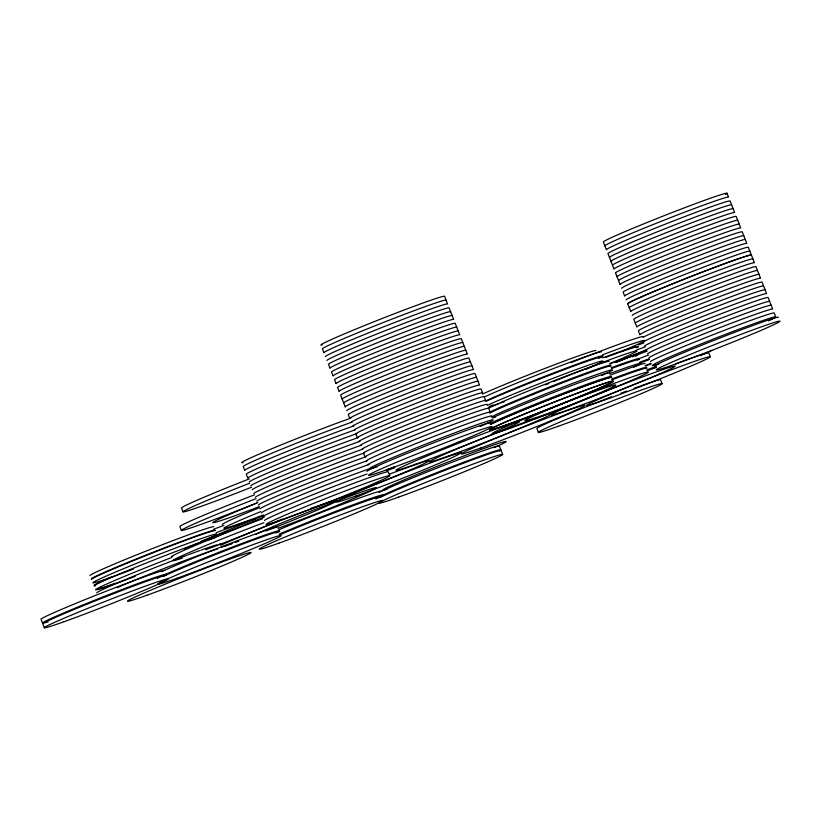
<?xml version="1.0" encoding="UTF-8"?>
<svg xmlns="http://www.w3.org/2000/svg" width="821" height="821" viewBox="0 0 821 821"><rect width="100%" height="100%" fill="white"/><g stroke="black" fill="none" stroke-linecap="round" stroke-linejoin="round"><path stroke-width="1.23" d="M727.047 193.222L728.566 197.091A66.48 2.206 -21.5 0 0 664.63 219.956A66.48 2.206 -21.5 0 0 604.913 245.9M775.732 316.824L774.213 312.955A66.48 2.206 -21.5 0 0 710.278 335.82A66.48 2.206 -21.5 0 0 650.55 361.763M710.278 356.683L708.749 352.825A66.48 2.206 -21.5 0 0 676.011 363.693M662.075 383.612L660.556 379.743A66.48 2.206 -21.5 0 0 640.955 385.808M615.545 272.89L620.112 284.487A66.48 2.206 -21.5 0 1 679.839 258.543A66.48 2.206 -21.5 0 1 743.764 235.678M538.412 432.421L536.893 428.552A66.48 2.206 -21.5 0 1 611.573 396.779M500.851 449.723L499.322 445.865A66.48 2.206 -21.5 0 0 446.696 464.306A66.48 2.206 -21.5 0 0 379.015 492.497M502.678 454.362L501.149 450.503A66.48 2.206 -21.5 0 0 448.523 468.945A66.48 2.206 -21.5 0 0 380.841 497.136M389.739 475.646L388.22 471.788A66.48 2.206 -21.5 0 0 324.285 494.653A66.48 2.206 -21.5 0 0 264.557 520.596M345.22 406.826L340.653 395.229A66.48 2.206 -21.5 0 1 400.381 369.286A66.48 2.206 -21.5 0 1 464.317 346.421M251.575 487.181A66.48 2.206 -21.5 0 1 183.011 511.832L181.523 508.004A66.48 2.206 -21.5 0 1 249.338 478.889M257.927 502.565A66.48 2.206 -21.5 0 1 181.369 530.417L179.871 526.589A66.48 2.206 -21.5 0 1 254.551 494.806M42.569 623.139L41.05 619.28A66.48 2.206 -21.5 0 1 100.778 593.326A66.48 2.206 -21.5 0 1 164.703 570.462M44.396 627.778L42.877 623.909A66.48 2.206 -21.5 0 1 102.604 597.965A66.48 2.206 -21.5 0 1 166.53 575.1M638.338 358.921A66.48 2.206 -21.5 0 1 648.672 355.021M632.026 356.889A66.48 2.206 -21.5 0 1 647.143 351.162M259.446 506.567A66.48 2.206 -21.5 0 1 212.772 522.69A66.48 2.206 -21.5 0 1 256.583 503.129M621.63 288.345A66.48 2.206 -21.5 0 1 681.358 262.402A66.48 2.206 -21.5 0 1 745.294 239.537M617.064 276.759A66.48 2.206 -21.5 0 1 676.791 250.816A66.48 2.206 -21.5 0 1 740.727 227.951L736.18 216.405A66.48 2.206 -21.5 0 0 672.245 239.27A66.48 2.206 -21.5 0 0 612.517 265.214M615.565 272.941A66.48 2.206 -21.5 0 1 675.293 246.998A66.48 2.206 -21.5 0 1 739.218 224.133M627.716 303.811A66.48 2.206 -21.5 0 1 687.444 277.857A66.48 2.206 -21.5 0 1 751.379 254.992A66.48 2.206 -21.5 0 0 687.464 277.909A66.48 2.206 -21.5 0 0 627.737 303.862L630.785 311.59A66.48 2.206 -21.5 0 1 690.512 285.636A66.48 2.206 -21.5 0 1 754.437 262.782L748.331 247.265A66.48 2.206 -21.5 0 0 684.406 270.13A66.48 2.206 -21.5 0 0 624.678 296.083L623.149 292.214A66.48 2.206 -21.5 0 1 682.877 266.271A66.48 2.206 -21.5 0 1 746.812 243.406L742.246 231.809A66.48 2.206 -21.5 0 0 678.31 254.674A66.48 2.206 -21.5 0 0 618.582 280.618M626.197 299.942A66.48 2.206 -21.5 0 1 685.925 273.998A66.48 2.206 -21.5 0 1 749.86 251.134M387.04 489.285A66.48 2.206 -21.5 0 1 452.207 460.417A66.48 2.206 -21.5 0 1 494.221 447.64M459.267 453.233A66.48 2.206 -21.5 0 1 461.659 452.32M380.544 496.366A66.48 2.206 -21.5 0 1 456.117 465.127A66.48 2.206 -21.5 0 1 499.281 450.955M482.348 394.08A66.48 2.206 -21.5 0 1 550.788 366.166A66.48 2.206 -21.5 0 1 596.036 350.567M181.369 530.417A66.48 2.206 -21.5 0 1 256.08 498.675M183.011 511.832A66.48 2.206 -21.5 0 1 249.697 483.2M43.882 623.036A66.48 2.206 -21.5 0 1 108.218 594.866A66.48 2.206 -21.5 0 1 162.876 576.506M48.08 621.877A66.48 2.206 -21.5 0 1 45.227 622.708M619.126 361.045A66.48 2.206 -21.5 0 1 646.671 350.074A66.48 2.206 -21.5 0 0 616.869 361.917M572.935 373.791A66.48 2.206 -21.5 0 1 633.771 351.48A66.48 2.206 -21.5 0 1 610.219 363.436M545.513 384.864A66.48 2.206 -21.5 0 1 548.859 383.479M553.477 381.591A66.48 2.206 -21.5 0 1 556.997 380.154M558.095 379.713A66.48 2.206 -21.5 0 1 571.785 374.243M602.604 357.925A66.48 2.206 -21.5 0 1 635.341 347.057M209.478 539.284A66.48 2.206 -21.5 0 1 263.449 515.629M209.622 539.797A66.48 2.206 -21.5 0 1 264.413 516.984M387.153 469.581A66.48 2.206 -21.5 0 1 395.117 466.585M609.244 373.781A66.48 2.206 -21.5 0 1 633.473 367.428M611.491 368.526A66.48 2.206 -21.5 0 1 639.179 359.526M611.193 367.757A66.48 2.206 -21.5 0 1 637.312 359.988M609.664 363.888A66.48 2.206 -21.5 0 1 635.793 356.119M611.655 379.045A66.48 2.206 -21.5 0 1 645.039 368.588M610.136 375.187A66.48 2.206 -21.5 0 1 645.08 363.487M646.927 369.861A66.48 2.206 -21.5 0 1 656.359 366.34M645.398 366.002A66.48 2.206 -21.5 0 1 651.032 363.888M639.775 362.184A66.48 2.206 -21.5 0 1 649.113 358.787M645.275 365.478A66.48 2.206 -21.5 0 1 650.94 363.426M640.082 362.954A66.48 2.206 -21.5 0 1 649.411 359.567M263.038 516.727A66.48 2.206 -21.5 0 1 299.265 500.246A66.48 2.206 -21.5 0 1 367.1 473.984M261.519 512.868A66.48 2.206 -21.5 0 1 302.754 494.334A66.48 2.206 -21.5 0 1 372.796 467.59M259.99 508.999A66.48 2.206 -21.5 0 1 299.532 491.153A66.48 2.206 -21.5 0 1 369.019 464.501M258.471 505.141A66.48 2.206 -21.5 0 1 298.013 487.294A66.48 2.206 -21.5 0 1 367.49 460.632M255.423 497.413A66.48 2.206 -21.5 0 1 294.965 479.567A66.48 2.206 -21.5 0 1 364.452 452.905M253.925 493.595A66.48 2.206 -21.5 0 1 293.466 475.749A66.48 2.206 -21.5 0 1 362.944 449.097M256.952 501.272A66.48 2.206 -21.5 0 1 296.494 483.425A66.48 2.206 -21.5 0 1 365.971 456.774M279.119 534.184A66.48 2.206 -21.5 0 1 358.941 502.637A66.48 2.206 -21.5 0 1 375.802 498.994M278.688 529.853A66.48 2.206 -21.5 0 1 344.132 503.704A66.48 2.206 -21.5 0 1 381.508 491.091M250.877 485.868A66.48 2.206 -21.5 0 1 290.418 468.021A66.48 2.206 -21.5 0 1 359.906 441.37M249.358 482.009A66.48 2.206 -21.5 0 1 288.9 464.163A66.48 2.206 -21.5 0 1 358.377 437.501M356.858 433.642A66.48 2.206 -21.5 0 0 287.381 460.294A66.48 2.206 -21.5 0 0 247.839 478.14L246.31 474.281A66.48 2.206 -21.5 0 1 285.852 456.435A66.48 2.206 -21.5 0 1 355.339 429.773M352.291 422.045A66.48 2.206 -21.5 0 0 282.814 448.707A66.48 2.206 -21.5 0 0 243.273 466.554L244.791 470.412A66.48 2.206 -21.5 0 1 284.333 452.566A66.48 2.206 -21.5 0 1 353.81 425.914M243.057 462.582A66.48 2.206 -21.5 0 1 276.338 446.87A66.48 2.206 -21.5 0 1 350.772 418.187M252.406 489.737A66.48 2.206 -21.5 0 1 291.948 471.89A66.48 2.206 -21.5 0 1 361.425 445.228M263.459 514.911A66.48 2.206 -21.5 0 1 223.917 528.313A66.48 2.206 -21.5 0 1 260.729 511.606M222.409 524.465A66.48 2.206 -21.5 0 1 259.21 507.747M216.169 532.726A66.48 2.206 -21.5 0 1 255.28 519.272M213.481 529.309A66.48 2.206 -21.5 0 1 223.989 525.368M91.562 579.431A66.48 2.206 -21.5 0 1 151.28 553.487A66.48 2.206 -21.5 0 1 215.215 530.623M90.033 575.572A66.48 2.206 -21.5 0 1 149.761 549.629A66.48 2.206 -21.5 0 1 213.696 526.764M135.178 576.393A66.48 2.206 -21.5 0 1 129.482 578.538M128.384 578.949A66.48 2.206 -21.5 0 1 99.546 587.364A66.48 2.206 -21.5 0 1 171.445 557.603M95.431 585.845A66.48 2.206 -21.5 0 1 140.514 565.33A66.48 2.206 -21.5 0 1 215.133 537.57M649.031 357.905A66.48 2.206 -21.5 0 1 708.759 331.961A66.48 2.206 -21.5 0 1 772.684 309.096L768.117 297.5A66.48 2.206 -21.5 0 0 704.192 320.364A66.48 2.206 -21.5 0 0 644.464 346.308M647.512 354.036A66.48 2.206 -21.5 0 1 707.23 328.092A66.48 2.206 -21.5 0 1 771.165 305.227M645.983 350.177A66.48 2.206 -21.5 0 1 705.711 324.233A66.48 2.206 -21.5 0 1 769.646 301.369M642.976 337.349A66.48 2.206 -21.5 0 1 709.231 309.466A66.48 2.206 -21.5 0 1 765.08 289.772M763.571 285.965A66.48 2.206 -21.5 0 0 699.646 308.829A66.48 2.206 -21.5 0 0 639.918 334.773L638.399 330.904A66.48 2.206 -21.5 0 1 698.117 304.96A66.48 2.206 -21.5 0 1 762.052 282.096L766.598 293.641A66.48 2.206 -21.5 0 0 702.663 316.506A66.48 2.206 -21.5 0 0 642.946 342.449M658.76 363.99A66.48 2.206 -21.5 0 1 714.496 338.632A66.48 2.206 -21.5 0 1 768.497 320.867M635.351 323.176A66.48 2.206 -21.5 0 1 695.079 297.233A66.48 2.206 -21.5 0 1 759.004 274.368M757.485 270.509A66.48 2.206 -21.5 0 0 693.55 293.374A66.48 2.206 -21.5 0 0 633.833 319.318L636.87 327.045A66.48 2.206 -21.5 0 1 696.598 301.102A66.48 2.206 -21.5 0 1 760.533 278.237L755.967 266.64A66.48 2.206 -21.5 0 0 692.031 289.505A66.48 2.206 -21.5 0 0 632.303 315.449M629.266 307.721A66.48 2.206 -21.5 0 1 688.983 281.777A66.48 2.206 -21.5 0 1 752.919 258.913M133.607 568.994A66.48 2.206 -21.5 0 1 102.399 577.779A66.48 2.206 -21.5 0 1 198.066 539.715A66.48 2.206 -21.5 0 1 188.707 547.073M187.475 547.586A66.48 2.206 -21.5 0 1 184.263 548.921M91.388 579A66.48 2.206 -21.5 0 1 151.115 553.046A66.48 2.206 -21.5 0 1 215.04 530.181M115.412 583.208A66.48 2.206 -21.5 0 1 106.114 586.451M105.15 586.769A66.48 2.206 -21.5 0 1 98.469 588.842M95.595 585.301A66.48 2.206 -21.5 0 1 110.917 577.173M201.361 541.172A66.48 2.206 -21.5 0 1 226.144 531.823M489.727 406.303A66.48 2.206 -21.5 0 1 493.154 404.979M605.672 357.422A66.48 2.206 -21.5 0 1 617.731 352.999M618.808 352.62A66.48 2.206 -21.5 0 1 636.85 347.786M646.373 349.838A66.48 2.206 -21.5 0 1 622.421 359.824M621.24 360.296A66.48 2.206 -21.5 0 1 615.658 362.554M636.111 350.177A66.48 2.206 -21.5 0 1 645.439 346.78M638.256 344.964A66.48 2.206 -21.5 0 1 643.921 342.911M117.054 587.651A66.48 2.206 -21.5 0 1 126.249 583.752M127.481 583.238A66.48 2.206 -21.5 0 1 217.606 548.9M96.868 592.906A66.48 2.206 -21.5 0 1 186.695 555.376M187.783 554.965A66.48 2.206 -21.5 0 1 199.852 550.542M200.929 550.152A66.48 2.206 -21.5 0 1 217.031 544.764M219.217 544.2A66.48 2.206 -21.5 0 1 220.521 544.097M164.149 575.952A66.48 2.206 -21.5 0 1 232.723 547.853A66.48 2.206 -21.5 0 1 279.715 531.587M157.314 578.395A66.48 2.206 -21.5 0 1 234.683 546.211A66.48 2.206 -21.5 0 1 276.051 532.983M161.46 571.714A66.48 2.206 -21.5 0 1 230.024 543.543A66.48 2.206 -21.5 0 1 277.888 526.949M282.352 519.046A66.48 2.206 -21.5 0 1 205.691 549.783M182.283 558.147A66.48 2.206 -21.5 0 1 189.569 552.41A66.48 2.206 -21.5 0 1 263.869 522.71M172.738 556.679A66.48 2.206 -21.5 0 1 196.065 545.123A66.48 2.206 -21.5 0 1 262.351 518.841M279.663 534.84A66.48 2.206 -21.5 0 1 344.666 508.917A66.48 2.206 -21.5 0 1 381.375 496.561M654.768 366.094A66.48 2.206 -21.5 0 1 714.496 340.151A66.48 2.206 -21.5 0 1 778.431 317.286M220.664 545.298A66.48 2.206 -21.5 0 1 298.064 513.761A66.48 2.206 -21.5 0 1 334.958 502.062A66.48 2.206 -21.5 0 1 265.819 530.992M238.695 541.234A66.48 2.206 -21.5 0 1 235.217 542.496M231.738 543.738A66.48 2.206 -21.5 0 1 223.733 546.509M487.233 405.379A66.48 2.206 -21.5 0 1 577.666 369.07A66.48 2.206 -21.5 0 1 586.184 369.245M504.402 401.705A66.48 2.206 -21.5 0 1 500.923 402.967M498.737 403.758A66.48 2.206 -21.5 0 1 488.474 407.319M485.714 401.51A66.48 2.206 -21.5 0 1 554.288 373.411A66.48 2.206 -21.5 0 1 601.28 357.145M611.963 379.825A66.48 2.206 -21.5 0 1 646.907 368.126M647.071 370.835A66.48 2.206 -21.5 0 1 656.482 367.449M621.025 393.167A66.48 2.206 -21.5 0 1 626.721 391.022M634.089 388.292A66.48 2.206 -21.5 0 1 639.877 386.188M491.471 423.954A66.48 2.206 -21.5 0 1 563.914 393.916M565.115 393.454A66.48 2.206 -21.5 0 1 611.778 377.311M389.452 474.158A66.48 2.206 -21.5 0 1 415.395 467.652A66.48 2.206 -21.5 0 1 315.623 506.721M314.659 507.05A66.48 2.206 -21.5 0 1 310.831 508.281M386.763 470.741A66.48 2.206 -21.5 0 1 394.727 467.744M221.762 547.155A66.48 2.206 -21.5 0 1 227.417 545.113M228.71 544.651A66.48 2.206 -21.5 0 1 232.384 543.358M490.281 424.436A66.48 2.206 -21.5 0 1 557.326 396.369A66.48 2.206 -21.5 0 1 611.573 377.301M366.977 471.5A66.48 2.206 -21.5 0 1 426.704 445.557A66.48 2.206 -21.5 0 1 490.64 422.692M342.172 399.098A66.48 2.206 -21.5 0 1 401.9 373.155A66.48 2.206 -21.5 0 1 465.835 350.29M462.787 342.562A66.48 2.206 -21.5 0 0 398.862 365.427A66.48 2.206 -21.5 0 0 339.135 391.371L337.605 387.502A66.48 2.206 -21.5 0 1 397.333 361.558A66.48 2.206 -21.5 0 1 461.269 338.693L467.354 354.149A66.48 2.206 -21.5 0 0 403.419 377.013A66.48 2.206 -21.5 0 0 343.701 402.957M458.221 330.966A66.48 2.206 -21.5 0 0 394.296 353.83A66.48 2.206 -21.5 0 0 334.568 379.774L336.087 383.643A66.48 2.206 -21.5 0 1 395.814 357.699A66.48 2.206 -21.5 0 1 459.75 334.835L455.203 323.289A66.48 2.206 -21.5 0 0 391.268 346.154A66.48 2.206 -21.5 0 0 331.54 372.098L333.059 375.967A66.48 2.206 -21.5 0 1 392.787 350.023A66.48 2.206 -21.5 0 1 456.722 327.158M345.241 406.877A66.48 2.206 -21.5 0 1 404.969 380.934A66.48 2.206 -21.5 0 1 468.894 358.069L473.46 369.655A66.48 2.206 -21.5 0 0 409.535 392.52A66.48 2.206 -21.5 0 0 349.808 418.474L348.289 414.605A66.48 2.206 -21.5 0 1 408.006 388.661A66.48 2.206 -21.5 0 1 471.942 365.797M452.155 315.562A66.48 2.206 -21.5 0 0 388.22 338.426A66.48 2.206 -21.5 0 0 328.492 364.37L330.021 368.239A66.48 2.206 -21.5 0 1 389.749 342.295A66.48 2.206 -21.5 0 1 453.674 319.431L449.108 307.834A66.48 2.206 -21.5 0 0 385.182 330.699A66.48 2.206 -21.5 0 0 325.455 356.642M326.974 360.511A66.48 2.206 -21.5 0 1 386.701 334.568A66.48 2.206 -21.5 0 1 450.637 311.703M446.07 300.106A66.48 2.206 -21.5 0 0 382.134 322.971A66.48 2.206 -21.5 0 0 322.407 348.915L323.936 352.784A66.48 2.206 -21.5 0 1 383.653 326.83A66.48 2.206 -21.5 0 1 447.589 303.975L444.541 296.237A66.48 2.206 -21.5 0 0 375.228 321.247A66.48 2.206 -21.5 0 0 322.191 344.943M711.797 350.331A66.48 2.206 -21.5 0 1 700.231 355.801M256.07 534.297A66.48 2.206 -21.5 0 1 340.479 499.712A66.48 2.206 -21.5 0 1 367.849 492.292A66.48 2.206 -21.5 0 1 277.98 528.355M610.998 261.355A66.48 2.206 -21.5 0 1 670.726 235.411A66.48 2.206 -21.5 0 1 734.651 212.547L730.085 200.95A66.48 2.206 -21.5 0 0 666.159 223.815A66.48 2.206 -21.5 0 0 606.432 249.758L603.384 242.031A66.48 2.206 -21.5 0 1 671.198 212.916A66.48 2.206 -21.5 0 1 725.487 194.454M609.48 257.486A66.48 2.206 -21.5 0 1 669.197 231.543A66.48 2.206 -21.5 0 1 733.132 208.678M731.614 204.819A66.48 2.206 -21.5 0 0 667.678 227.684A66.48 2.206 -21.5 0 0 607.951 253.627L614.046 269.083A66.48 2.206 -21.5 0 1 673.764 243.139A66.48 2.206 -21.5 0 1 737.699 220.274M486.648 400.494A66.48 2.206 -21.5 0 1 567.444 367.675A66.48 2.206 -21.5 0 1 598.581 358.469M485.129 396.635A66.48 2.206 -21.5 0 1 553.693 368.465A66.48 2.206 -21.5 0 1 601.547 351.86M489.429 412.347A66.48 2.206 -21.5 0 1 564.427 381.201A66.48 2.206 -21.5 0 1 609.161 366.433M487.91 408.478A66.48 2.206 -21.5 0 1 554.955 380.41A66.48 2.206 -21.5 0 1 609.192 361.343M489.973 423.667A66.48 2.206 -21.5 0 1 564.971 392.52A66.48 2.206 -21.5 0 1 609.705 377.752M493.318 417.427A66.48 2.206 -21.5 0 1 561.882 389.257A66.48 2.206 -21.5 0 1 609.746 372.662M602.635 354.785A66.48 2.206 -21.5 0 1 643.479 340.52A66.48 2.206 -21.5 0 1 622.564 350.998M571.005 362.666A66.48 2.206 -21.5 0 1 579.062 359.475M580.211 359.023A66.48 2.206 -21.5 0 1 642.997 336.61M491.256 416.986A66.48 2.206 -21.5 0 1 573.93 382.914A66.48 2.206 -21.5 0 1 605.313 373.883M604.451 374.284A66.48 2.206 -21.5 0 1 601.567 375.587M495.576 417.017A66.48 2.206 -21.5 0 1 492.374 417.981M489.737 413.117A66.48 2.206 -21.5 0 1 556.782 385.049A66.48 2.206 -21.5 0 1 611.019 365.981M366.525 460.92A66.48 2.206 -21.5 0 1 426.253 434.976A66.48 2.206 -21.5 0 1 490.188 412.111L488.669 408.253A66.48 2.206 -21.5 0 0 424.734 431.117A66.48 2.206 -21.5 0 0 365.006 457.061L363.487 453.192A66.48 2.206 -21.5 0 1 423.215 427.248A66.48 2.206 -21.5 0 1 487.14 404.384M361.958 449.333A66.48 2.206 -21.5 0 1 421.686 423.39A66.48 2.206 -21.5 0 1 485.622 400.525L484.103 396.656A66.48 2.206 -21.5 0 0 420.167 419.521A66.48 2.206 -21.5 0 0 360.44 445.464M358.921 441.606A66.48 2.206 -21.5 0 1 418.648 415.662A66.48 2.206 -21.5 0 1 482.574 392.797L481.055 388.928A66.48 2.206 -21.5 0 0 417.14 411.844A66.48 2.206 -21.5 0 0 357.412 437.788L355.893 433.929A66.48 2.206 -21.5 0 1 415.621 407.986A66.48 2.206 -21.5 0 1 479.556 385.121L474.99 373.524A66.48 2.206 -21.5 0 0 411.054 396.389A66.48 2.206 -21.5 0 0 351.326 422.333M377.537 466.605A66.48 2.206 -21.5 0 1 394.213 456.989A66.48 2.206 -21.5 0 1 475.564 425.216A66.48 2.206 -21.5 0 1 480.111 426.54M368.054 464.789A66.48 2.206 -21.5 0 1 427.782 438.845A66.48 2.206 -21.5 0 1 491.707 415.98M354.374 430.06A66.48 2.206 -21.5 0 1 414.102 404.117A66.48 2.206 -21.5 0 1 478.027 381.252M352.856 426.202A66.48 2.206 -21.5 0 1 412.573 400.248A66.48 2.206 -21.5 0 1 476.508 377.383M346.76 410.736A66.48 2.206 -21.5 0 1 406.487 384.792A66.48 2.206 -21.5 0 1 470.423 361.928M63.997 621.723A66.48 2.206 -21.5 0 0 166.499 580.201A66.48 2.206 -21.5 0 0 88.196 608.197A66.48 2.206 -21.5 0 0 63.997 621.723M285.677 518.4A66.48 2.206 -21.5 0 0 388.179 476.878A66.48 2.206 -21.5 0 0 309.876 504.884A66.48 2.206 -21.5 0 0 285.677 518.4M177.172 578.2A66.48 2.206 -21.5 0 0 279.674 536.677A66.48 2.206 -21.5 0 0 201.371 564.684A66.48 2.206 -21.5 0 0 177.172 578.2M449.22 455.696A66.48 2.206 -21.5 0 0 551.722 414.174A66.48 2.206 -21.5 0 0 473.419 442.17A66.48 2.206 -21.5 0 0 449.22 455.696M480.88 447.968A66.48 2.206 -21.5 0 0 583.372 406.457A66.48 2.206 -21.5 0 0 505.069 434.453A66.48 2.206 -21.5 0 0 480.88 447.968M278.832 543.174A66.48 2.206 -21.5 0 0 381.334 501.652A66.48 2.206 -21.5 0 0 303.031 529.658A66.48 2.206 -21.5 0 0 278.832 543.174M675.888 363.898A66.48 2.206 -21.5 0 0 778.39 322.386A66.48 2.206 -21.5 0 0 700.087 350.382A66.48 2.206 -21.5 0 0 675.888 363.898M355.821 496.058A66.48 2.206 -21.5 0 0 458.323 454.536A66.48 2.206 -21.5 0 0 380.02 482.543A66.48 2.206 -21.5 0 0 355.821 496.058M415.549 464.276A66.48 2.206 -21.5 0 0 518.041 422.753A66.48 2.206 -21.5 0 0 439.748 450.76A66.48 2.206 -21.5 0 0 415.549 464.276M544.364 414.738A66.48 2.206 -21.5 0 0 646.866 373.216A66.48 2.206 -21.5 0 0 568.563 401.223A66.48 2.206 -21.5 0 0 544.364 414.738M570.995 408.899A66.48 2.206 -21.5 0 0 673.497 367.387A66.48 2.206 -21.5 0 0 595.194 395.383A66.48 2.206 -21.5 0 0 570.995 408.899M558.013 426.366A66.48 2.206 -21.5 0 0 660.515 384.844A66.48 2.206 -21.5 0 0 582.212 412.84A66.48 2.206 -21.5 0 0 558.013 426.366M509.236 423.934A66.48 2.206 -21.5 0 0 611.737 382.412A66.48 2.206 -21.5 0 0 533.434 410.408A66.48 2.206 -21.5 0 0 509.236 423.934M398.616 497.116A66.48 2.206 -21.5 0 0 501.108 455.593A66.48 2.206 -21.5 0 0 422.815 483.6A66.48 2.206 -21.5 0 0 398.616 497.116M606.216 399.437A66.48 2.206 -21.5 0 0 708.708 357.915A66.48 2.206 -21.5 0 0 630.415 385.921A66.48 2.206 -21.5 0 0 606.216 399.437M146.969 595.225A66.48 2.206 -21.5 0 0 249.471 553.703A66.48 2.206 -21.5 0 0 171.168 581.709A66.48 2.206 -21.5 0 0 146.969 595.225M509.03 423.913A66.48 2.206 -21.5 0 0 611.532 382.391A66.48 2.206 -21.5 0 0 533.229 410.397A66.48 2.206 -21.5 0 0 509.03 423.913M388.097 469.304A66.48 2.206 -21.5 0 0 490.599 427.792A66.48 2.206 -21.5 0 0 412.296 455.788A66.48 2.206 -21.5 0 0 388.097 469.304M511.647 427.7A66.48 2.206 -21.5 0 0 614.149 386.178A66.48 2.206 -21.5 0 0 535.846 414.184A66.48 2.206 -21.5 0 0 511.647 427.7"/></g></svg>
